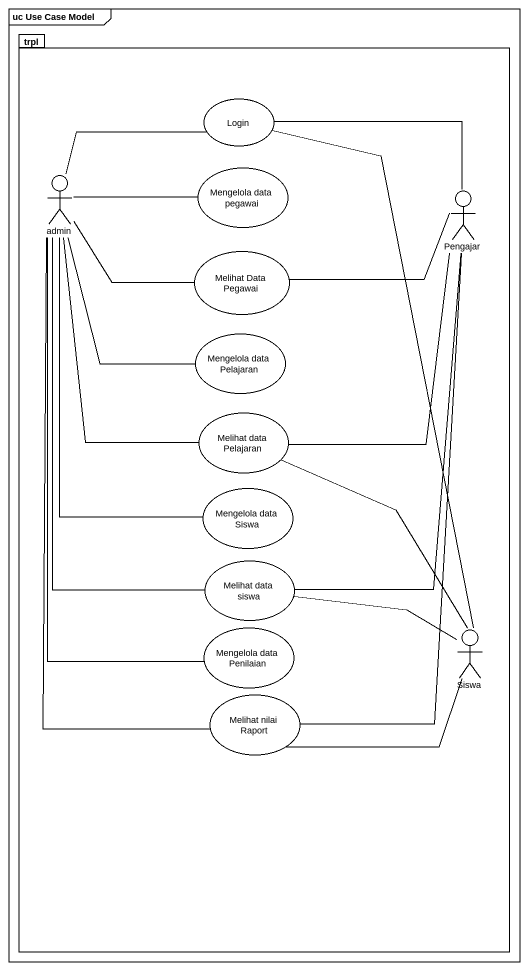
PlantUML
@startuml
mainframe uc Use Case Model
package trpl {
  usecase Login
  actor admin
  usecase "Mengelola data pegawai" as Mengelola_data_pegawai
  actor Pengajar
  usecase "Melihat Data Pegawai" as Melihat_Data_Pegawai
  usecase "Mengelola data Pelajaran" as Mengelola_data_Pelajaran
  usecase "Melihat data Pelajaran" as Melihat_data_Pelajaran
  usecase "Mengelola data Siswa" as Mengelola_data_Siswa
  usecase "Melihat data siswa" as Melihat_data_siswa
  usecase "Mengelola data Penilaian" as Mengelola_data_Penilaian
  actor Siswa
  usecase "Melihat nilai Raport" as Melihat_nilai_Raport
}
Login -right- Pengajar
Login -- Siswa
admin -right- Login
admin -right- Mengelola_data_pegawai
admin -right- Melihat_Data_Pegawai
admin -- Mengelola_data_Pelajaran
admin -- Melihat_data_Pelajaran
admin -- Mengelola_data_Siswa
admin -- Melihat_data_siswa
admin -- Mengelola_data_Penilaian
Pengajar -left- Melihat_Data_Pegawai
Pengajar -- Melihat_data_Pelajaran
Pengajar -- Melihat_data_siswa
Pengajar -- Melihat_nilai_Raport
Melihat_data_Pelajaran -- Siswa
Melihat_data_siswa -right- Siswa
Siswa -left- Melihat_nilai_Raport
Melihat_nilai_Raport -up- admin
@enduml
